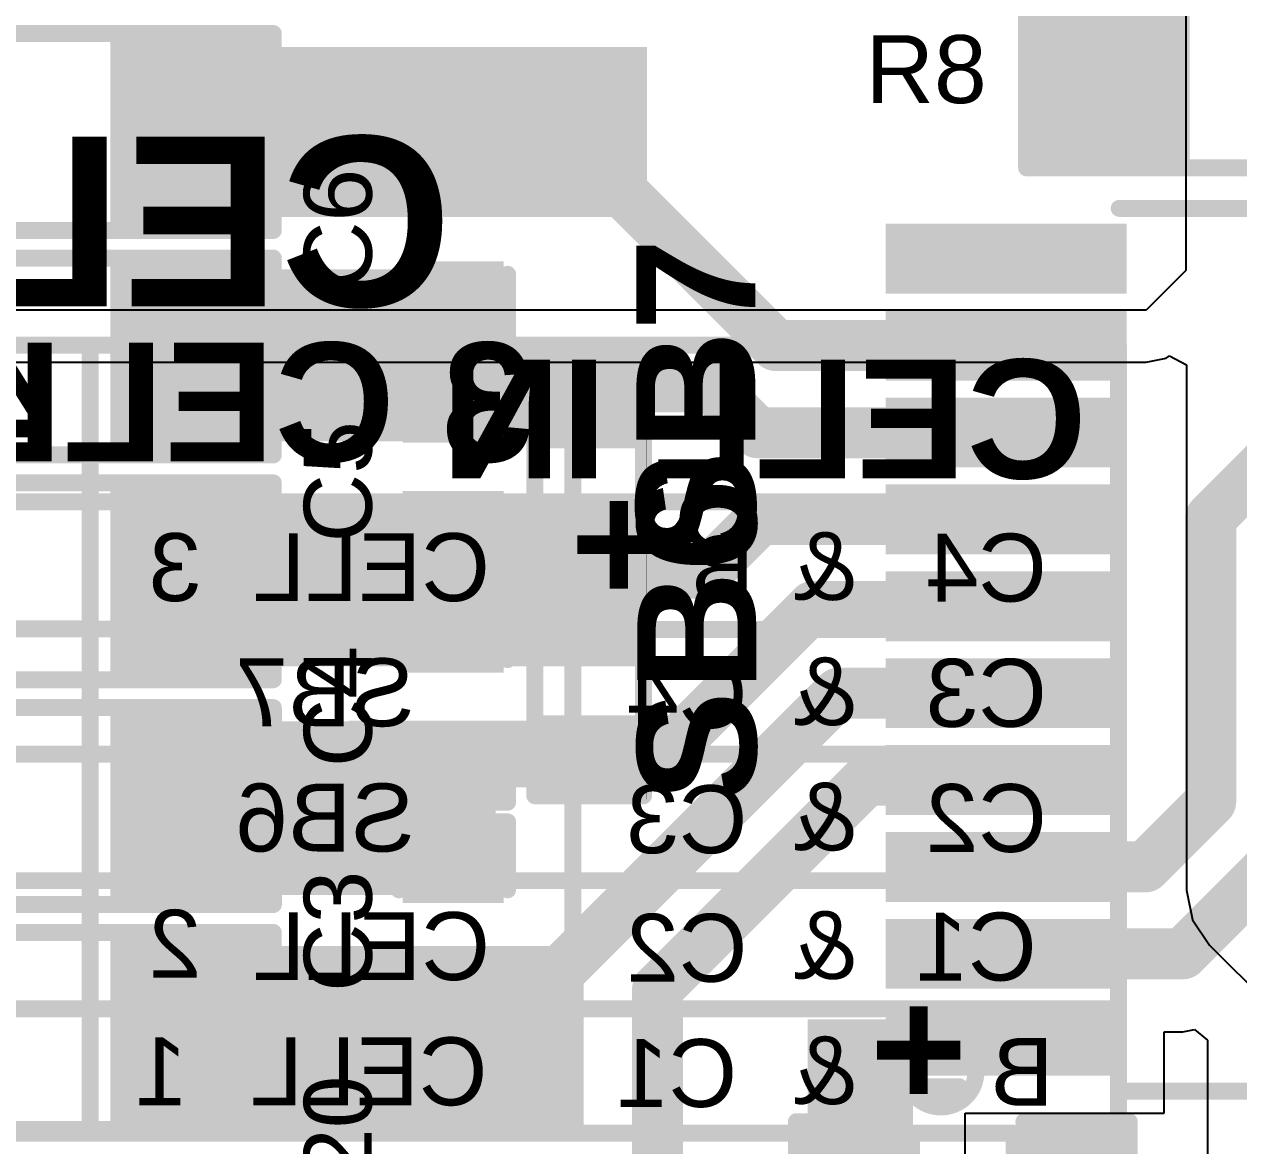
# Model space of a CAD drawing. Header units: millimetres. Extents: x -0.08 to 6.4, y -0.08 to 2.27.
# Drawn here: x 0.3659 to 0.7234, y 0.1361 to 0.4664 of the extents above; entities that cross this region are included whole.
import ezdxf

# ---------------------------------------------------------------- set-up
doc = ezdxf.new("R2010")
doc.units = ezdxf.units.MM
doc.header["$MEASUREMENT"] = 0
for name, color, linetype in [('BottomLayer', 5, 'Continuous'), ('BottomOverlay', 54, 'Continuous'), ('TopLayer', 1, 'Continuous'), ('TopOverlay', 2, 'Continuous'), ('TopPaste', 8, 'Continuous'), ('TopSolder', 216, 'Continuous')]:
    doc.layers.add(name, color=color, linetype=linetype)
doc.styles.add('Arial', font='', dxfattribs={"height": 0.2})
doc.styles.add('Arial Rounded MT Bold', font='', dxfattribs={"height": 0.2})
doc.styles.get('Arial').set_extended_font_data('Arial')
doc.styles.get('Arial Rounded MT Bold').set_extended_font_data('Arial Rounded MT Bold', bold=True)

# ---------------------------------------------------------------- blocks, each defined once
blk = doc.blocks.new('TSSOP_20_11')
at = {"layer": 'TopLayer'}
for points in [[(-0.07874, 0.12146), (-0.07874, 0.10886), (-0.14173, 0.10886), (-0.14173, 0.12146)], [(0.14173, 0.12146), (0.14173, 0.10886), (0.07874, 0.10886), (0.07874, 0.12146)], [(-0.07874, 0.09587), (-0.07874, 0.08327), (-0.14173, 0.08327), (-0.14173, 0.09587)], [(0.14173, 0.09587), (0.14173, 0.08327), (0.07874, 0.08327), (0.07874, 0.09587)], [(-0.07874, 0.07028), (-0.07874, 0.05768), (-0.14173, 0.05768), (-0.14173, 0.07028)], [(0.14173, 0.07028), (0.14173, 0.05768), (0.07874, 0.05768), (0.07874, 0.07028)], [(-0.07874, 0.04469), (-0.07874, 0.03209), (-0.14173, 0.03209), (-0.14173, 0.04469)], [(0.14173, 0.04469), (0.14173, 0.03209), (0.07874, 0.03209), (0.07874, 0.04469)], [(-0.07874, 0.01909), (-0.07874, 0.0065), (-0.14173, 0.0065), (-0.14173, 0.01909)], [(0.14173, 0.01909), (0.14173, 0.0065), (0.07874, 0.0065), (0.07874, 0.01909)], [(-0.07874, -0.0065), (-0.07874, -0.01909), (-0.14173, -0.01909), (-0.14173, -0.0065)], [(0.14173, -0.0065), (0.14173, -0.01909), (0.07874, -0.01909), (0.07874, -0.0065)], [(-0.07874, -0.03209), (-0.07874, -0.04469), (-0.14173, -0.04469), (-0.14173, -0.03209)], [(0.14173, -0.03209), (0.14173, -0.04469), (0.07874, -0.04469), (0.07874, -0.03209)], [(-0.07874, -0.05768), (-0.07874, -0.07028), (-0.14173, -0.07028), (-0.14173, -0.05768)], [(0.14173, -0.05768), (0.14173, -0.07028), (0.07874, -0.07028), (0.07874, -0.05768)], [(-0.07874, -0.08327), (-0.07874, -0.09587), (-0.14173, -0.09587), (-0.14173, -0.08327)], [(0.14173, -0.08327), (0.14173, -0.09587), (0.07874, -0.09587), (0.07874, -0.08327)], [(-0.07874, -0.10886), (-0.07874, -0.12146), (-0.14173, -0.12146), (-0.14173, -0.10886)], [(0.14173, -0.10886), (0.14173, -0.12146), (0.07874, -0.12146), (0.07874, -0.10886)]]:
    blk.add_hatch(color=1, dxfattribs=at).paths.add_polyline_path(points)
at = {"layer": 'TopPaste'}
for points in [[(-0.07874, 0.12146), (-0.07874, 0.10886), (-0.14173, 0.10886), (-0.14173, 0.12146)], [(0.14173, 0.12146), (0.14173, 0.10886), (0.07874, 0.10886), (0.07874, 0.12146)], [(-0.07874, 0.09587), (-0.07874, 0.08327), (-0.14173, 0.08327), (-0.14173, 0.09587)], [(0.14173, 0.09587), (0.14173, 0.08327), (0.07874, 0.08327), (0.07874, 0.09587)], [(-0.07874, 0.07028), (-0.07874, 0.05768), (-0.14173, 0.05768), (-0.14173, 0.07028)], [(0.14173, 0.07028), (0.14173, 0.05768), (0.07874, 0.05768), (0.07874, 0.07028)], [(-0.07874, 0.04469), (-0.07874, 0.03209), (-0.14173, 0.03209), (-0.14173, 0.04469)], [(0.14173, 0.04469), (0.14173, 0.03209), (0.07874, 0.03209), (0.07874, 0.04469)], [(-0.07874, 0.01909), (-0.07874, 0.0065), (-0.14173, 0.0065), (-0.14173, 0.01909)], [(0.14173, 0.01909), (0.14173, 0.0065), (0.07874, 0.0065), (0.07874, 0.01909)], [(-0.07874, -0.0065), (-0.07874, -0.01909), (-0.14173, -0.01909), (-0.14173, -0.0065)], [(0.14173, -0.0065), (0.14173, -0.01909), (0.07874, -0.01909), (0.07874, -0.0065)], [(-0.07874, -0.03209), (-0.07874, -0.04469), (-0.14173, -0.04469), (-0.14173, -0.03209)], [(0.14173, -0.03209), (0.14173, -0.04469), (0.07874, -0.04469), (0.07874, -0.03209)], [(-0.07874, -0.05768), (-0.07874, -0.07028), (-0.14173, -0.07028), (-0.14173, -0.05768)], [(0.14173, -0.05768), (0.14173, -0.07028), (0.07874, -0.07028), (0.07874, -0.05768)], [(-0.07874, -0.08327), (-0.07874, -0.09587), (-0.14173, -0.09587), (-0.14173, -0.08327)], [(0.14173, -0.08327), (0.14173, -0.09587), (0.07874, -0.09587), (0.07874, -0.08327)], [(-0.07874, -0.10886), (-0.07874, -0.12146), (-0.14173, -0.12146), (-0.14173, -0.10886)], [(0.14173, -0.10886), (0.14173, -0.12146), (0.07874, -0.12146), (0.07874, -0.10886)]]:
    blk.add_hatch(color=8, dxfattribs=at).paths.add_polyline_path(points)
at = {"layer": 'TopSolder'}
for points in [[(-0.07474, 0.12546), (-0.07474, 0.10486), (-0.14573, 0.10486), (-0.14573, 0.12546)], [(0.14573, 0.12546), (0.14573, 0.10486), (0.07474, 0.10486), (0.07474, 0.12546)], [(-0.07474, 0.09987), (-0.07474, 0.07927), (-0.14573, 0.07927), (-0.14573, 0.09987)], [(0.14573, 0.09987), (0.14573, 0.07927), (0.07474, 0.07927), (0.07474, 0.09987)], [(-0.07474, 0.07428), (-0.07474, 0.05368), (-0.14573, 0.05368), (-0.14573, 0.07428)], [(0.14573, 0.07428), (0.14573, 0.05368), (0.07474, 0.05368), (0.07474, 0.07428)], [(-0.07474, 0.04868), (-0.07474, 0.02809), (-0.14573, 0.02809), (-0.14573, 0.04868)], [(0.14573, 0.04868), (0.14573, 0.02809), (0.07474, 0.02809), (0.07474, 0.04868)], [(-0.07474, 0.02309), (-0.07474, 0.0025), (-0.14573, 0.0025), (-0.14573, 0.02309)], [(0.14573, 0.02309), (0.14573, 0.0025), (0.07474, 0.0025), (0.07474, 0.02309)], [(-0.07474, -0.0025), (-0.07474, -0.02309), (-0.14573, -0.02309), (-0.14573, -0.0025)], [(0.14573, -0.0025), (0.14573, -0.02309), (0.07474, -0.02309), (0.07474, -0.0025)], [(-0.07474, -0.02809), (-0.07474, -0.04868), (-0.14573, -0.04868), (-0.14573, -0.02809)], [(0.14573, -0.02809), (0.14573, -0.04868), (0.07474, -0.04868), (0.07474, -0.02809)], [(-0.07474, -0.05368), (-0.07474, -0.07428), (-0.14573, -0.07428), (-0.14573, -0.05368)], [(0.14573, -0.05368), (0.14573, -0.07428), (0.07474, -0.07428), (0.07474, -0.05368)], [(-0.07474, -0.07927), (-0.07474, -0.09987), (-0.14573, -0.09987), (-0.14573, -0.07927)], [(0.14573, -0.07927), (0.14573, -0.09987), (0.07474, -0.09987), (0.07474, -0.07927)], [(-0.07474, -0.10486), (-0.07474, -0.12546), (-0.14573, -0.12546), (-0.14573, -0.10486)], [(0.14573, -0.10486), (0.14573, -0.12546), (0.07474, -0.12546), (0.07474, -0.10486)]]:
    blk.add_hatch(color=216, dxfattribs=at).paths.add_polyline_path(points)
at = {"layer": 'TopOverlay', "const_width": 0.005}
for points in [[(0.07694, 0.13), (-0.07506, 0.13)], [(-0.14756, 0.1165), (-0.15256, 0.1215)], [(-0.15256, 0.1215), (-0.15256, 0.1115)], [(-0.14756, 0.1165), (-0.15256, 0.1115)], [(0.07694, -0.13), (-0.07506, -0.13)]]:
    blk.add_lwpolyline(points, dxfattribs=at)
at = {"layer": 'TopOverlay', "const_width": 0.0025}
for points in [[(-0.07631, 0.13, 1), (-0.07381, 0.13, 1)], [(0.07569, 0.13, 1), (0.07819, 0.13, 1)], [(-0.15381, 0.1215, 1), (-0.15131, 0.1215, 1)], [(-0.15381, 0.1215, 1), (-0.15131, 0.1215, 1)], [(-0.14881, 0.1165, 1), (-0.14631, 0.1165, 1)], [(-0.14881, 0.1165, 1), (-0.14631, 0.1165, 1)], [(-0.15381, 0.1115, 1), (-0.15131, 0.1115, 1)], [(-0.15381, 0.1115, 1), (-0.15131, 0.1115, 1)], [(-0.07631, -0.13, 1), (-0.07381, -0.13, 1)], [(0.07569, -0.13, 1), (0.07819, -0.13, 1)]]:
    blk.add_lwpolyline(points, format="xyb", close=True, dxfattribs=at)
blk = doc.blocks.new('S______B______0402_17')
at = {"layer": 'TopLayer'}
for points in [[(-0.0275, -0.0125), (-0.0275, 0.0125), (-0.0095, 0.0125), (-0.0095, -0.0125)], [(0.0095, -0.0125), (0.0095, 0.0125), (0.0275, 0.0125), (0.0275, -0.0125)]]:
    blk.add_hatch(color=1, dxfattribs=at).paths.add_polyline_path(points)
at = {"layer": 'TopPaste'}
for points in [[(-0.0275, -0.0125), (-0.0275, 0.0125), (-0.0095, 0.0125), (-0.0095, -0.0125)], [(0.0095, -0.0125), (0.0095, 0.0125), (0.0275, 0.0125), (0.0275, -0.0125)]]:
    blk.add_hatch(color=8, dxfattribs=at).paths.add_polyline_path(points)
at = {"layer": 'TopSolder'}
for points in [[(-0.02967, -0.01467), (-0.02967, 0.01467), (-0.00733, 0.01467), (-0.00733, -0.01467)], [(0.00733, -0.01467), (0.00733, 0.01467), (0.02967, 0.01467), (0.02967, -0.01467)]]:
    blk.add_hatch(color=216, dxfattribs=at).paths.add_polyline_path(points)
at = {"layer": 'TopOverlay'}
for points, const_width in [([(-0.031, 0.016), (0.02856, 0.016)], 0.005), ([(-0.031, 0.016), (-0.031, -0.016)], 0.005), ([(0.02856, 0.016), (0.02856, -0.016)], 0.005), ([(-0.031, -0.016), (0.02856, -0.016)], 0.005), ([(-0.032, -0.017), (0.032, -0.017)], 0.000127)]:
    blk.add_lwpolyline(points, dxfattribs=dict(at, const_width=const_width))
for points, const_width in [([(-0.03225, 0.016, 1), (-0.02975, 0.016, 1)], 0.0025), ([(-0.03225, 0.016, 1), (-0.02975, 0.016, 1)], 0.0025), ([(0.02731, 0.016, 1), (0.02981, 0.016, 1)], 0.0025), ([(0.02731, 0.016, 1), (0.02981, 0.016, 1)], 0.0025), ([(-0.03225, -0.016, 1), (-0.02975, -0.016, 1)], 0.0025), ([(-0.03225, -0.016, 1), (-0.02975, -0.016, 1)], 0.0025), ([(0.02731, -0.016, 1), (0.02981, -0.016, 1)], 0.0025), ([(0.02731, -0.016, 1), (0.02981, -0.016, 1)], 0.0025), ([(-0.03203, -0.017, 1), (-0.03197, -0.017, 1)], 0.0000635), ([(0.03197, -0.017, 1), (0.03203, -0.017, 1)], 0.0000635)]:
    blk.add_lwpolyline(points, format="xyb", close=True, dxfattribs=dict(at, const_width=const_width))
blk = doc.blocks.new('S______B______0402_18')
at = {"layer": 'TopLayer'}
for points in [[(-0.0275, -0.0125), (-0.0275, 0.0125), (-0.0095, 0.0125), (-0.0095, -0.0125)], [(0.0095, -0.0125), (0.0095, 0.0125), (0.0275, 0.0125), (0.0275, -0.0125)]]:
    blk.add_hatch(color=1, dxfattribs=at).paths.add_polyline_path(points)
at = {"layer": 'TopPaste'}
for points in [[(-0.0275, -0.0125), (-0.0275, 0.0125), (-0.0095, 0.0125), (-0.0095, -0.0125)], [(0.0095, -0.0125), (0.0095, 0.0125), (0.0275, 0.0125), (0.0275, -0.0125)]]:
    blk.add_hatch(color=8, dxfattribs=at).paths.add_polyline_path(points)
at = {"layer": 'TopSolder'}
for points in [[(-0.02967, -0.01467), (-0.02967, 0.01467), (-0.00733, 0.01467), (-0.00733, -0.01467)], [(0.00733, -0.01467), (0.00733, 0.01467), (0.02967, 0.01467), (0.02967, -0.01467)]]:
    blk.add_hatch(color=216, dxfattribs=at).paths.add_polyline_path(points)
at = {"layer": 'TopOverlay'}
for points, const_width in [([(-0.02885, 0.016), (0.031, 0.016)], 0.005), ([(-0.02885, 0.016), (-0.02885, -0.016)], 0.005), ([(0.031, 0.016), (0.031, -0.016)], 0.005), ([(-0.02885, -0.016), (0.031, -0.016)], 0.005), ([(-0.032, -0.017), (0.032, -0.017)], 0.000127)]:
    blk.add_lwpolyline(points, dxfattribs=dict(at, const_width=const_width))
for points, const_width in [([(-0.0301, 0.016, 1), (-0.0276, 0.016, 1)], 0.0025), ([(-0.0301, 0.016, 1), (-0.0276, 0.016, 1)], 0.0025), ([(0.02975, 0.016, 1), (0.03225, 0.016, 1)], 0.0025), ([(0.02975, 0.016, 1), (0.03225, 0.016, 1)], 0.0025), ([(-0.0301, -0.016, 1), (-0.0276, -0.016, 1)], 0.0025), ([(-0.0301, -0.016, 1), (-0.0276, -0.016, 1)], 0.0025), ([(0.02975, -0.016, 1), (0.03225, -0.016, 1)], 0.0025), ([(0.02975, -0.016, 1), (0.03225, -0.016, 1)], 0.0025), ([(-0.03203, -0.017, 1), (-0.03197, -0.017, 1)], 0.0000635), ([(0.03197, -0.017, 1), (0.03203, -0.017, 1)], 0.0000635)]:
    blk.add_lwpolyline(points, format="xyb", close=True, dxfattribs=dict(at, const_width=const_width))
blk = doc.blocks.new('RES_0805_31')
at = {"layer": 'TopLayer'}
for points in [[(-0.06, 0.025), (-0.02, 0.025), (-0.02, -0.025), (-0.06, -0.025)], [(0.02, 0.025), (0.06, 0.025), (0.06, -0.025), (0.02, -0.025)]]:
    blk.add_hatch(color=1, dxfattribs=at).paths.add_polyline_path(points)
at = {"layer": 'TopPaste'}
for points in [[(-0.06, 0.025), (-0.02, 0.025), (-0.02, -0.025), (-0.06, -0.025)], [(0.02, 0.025), (0.06, 0.025), (0.06, -0.025), (0.02, -0.025)]]:
    blk.add_hatch(color=8, dxfattribs=at).paths.add_polyline_path(points)
at = {"layer": 'TopSolder'}
for points in [[(-0.064, 0.029), (-0.016, 0.029), (-0.016, -0.029), (-0.064, -0.029)], [(0.016, 0.029), (0.064, 0.029), (0.064, -0.029), (0.016, -0.029)]]:
    blk.add_hatch(color=216, dxfattribs=at).paths.add_polyline_path(points)
at = {"layer": 'TopOverlay', "const_width": 0.005}
for points in [[(-0.064, 0.029), (0.064, 0.029)], [(-0.064, -0.029), (-0.064, 0.029)], [(0.064, -0.029), (0.064, 0.029)], [(-0.064, -0.029), (0.064, -0.029)]]:
    blk.add_lwpolyline(points, dxfattribs=at)
at = {"layer": 'TopOverlay', "const_width": 0.0025}
for points in [[(-0.06525, 0.029, 1), (-0.06275, 0.029, 1)], [(-0.06525, 0.029, 1), (-0.06275, 0.029, 1)], [(0.06275, 0.029, 1), (0.06525, 0.029, 1)], [(0.06275, 0.029, 1), (0.06525, 0.029, 1)], [(-0.06525, -0.029, 1), (-0.06275, -0.029, 1)], [(-0.06525, -0.029, 1), (-0.06275, -0.029, 1)], [(0.06275, -0.029, 1), (0.06525, -0.029, 1)], [(0.06275, -0.029, 1), (0.06525, -0.029, 1)]]:
    blk.add_lwpolyline(points, format="xyb", close=True, dxfattribs=at)
blk = doc.blocks.new('RES_0805_33')
at = {"layer": 'TopLayer'}
for points in [[(-0.06, 0.025), (-0.02, 0.025), (-0.02, -0.025), (-0.06, -0.025)], [(0.02, 0.025), (0.06, 0.025), (0.06, -0.025), (0.02, -0.025)]]:
    blk.add_hatch(color=1, dxfattribs=at).paths.add_polyline_path(points)
at = {"layer": 'TopPaste'}
for points in [[(-0.06, 0.025), (-0.02, 0.025), (-0.02, -0.025), (-0.06, -0.025)], [(0.02, 0.025), (0.06, 0.025), (0.06, -0.025), (0.02, -0.025)]]:
    blk.add_hatch(color=8, dxfattribs=at).paths.add_polyline_path(points)
at = {"layer": 'TopSolder'}
for points in [[(-0.064, 0.029), (-0.016, 0.029), (-0.016, -0.029), (-0.064, -0.029)], [(0.016, 0.029), (0.064, 0.029), (0.064, -0.029), (0.016, -0.029)]]:
    blk.add_hatch(color=216, dxfattribs=at).paths.add_polyline_path(points)
at = {"layer": 'TopOverlay', "const_width": 0.005}
for points in [[(-0.064, -0.029), (-0.064, 0.029)], [(-0.064, 0.029), (0.064, 0.029)], [(0.064, -0.029), (0.064, 0.029)], [(-0.064, -0.029), (0.064, -0.029)]]:
    blk.add_lwpolyline(points, dxfattribs=at)
at = {"layer": 'TopOverlay', "const_width": 0.0025}
for points in [[(-0.06525, 0.029, 1), (-0.06275, 0.029, 1)], [(-0.06525, 0.029, 1), (-0.06275, 0.029, 1)], [(0.06275, 0.029, 1), (0.06525, 0.029, 1)], [(0.06275, 0.029, 1), (0.06525, 0.029, 1)], [(-0.06525, -0.029, 1), (-0.06275, -0.029, 1)], [(-0.06525, -0.029, 1), (-0.06275, -0.029, 1)], [(0.06275, -0.029, 1), (0.06525, -0.029, 1)], [(0.06275, -0.029, 1), (0.06525, -0.029, 1)]]:
    blk.add_lwpolyline(points, format="xyb", close=True, dxfattribs=at)
blk = doc.blocks.new('RES_0805_34')
at = {"layer": 'TopLayer'}
for points in [[(-0.06, 0.025), (-0.02, 0.025), (-0.02, -0.025), (-0.06, -0.025)], [(0.02, 0.025), (0.06, 0.025), (0.06, -0.025), (0.02, -0.025)]]:
    blk.add_hatch(color=1, dxfattribs=at).paths.add_polyline_path(points)
at = {"layer": 'TopPaste'}
for points in [[(-0.06, 0.025), (-0.02, 0.025), (-0.02, -0.025), (-0.06, -0.025)], [(0.02, 0.025), (0.06, 0.025), (0.06, -0.025), (0.02, -0.025)]]:
    blk.add_hatch(color=8, dxfattribs=at).paths.add_polyline_path(points)
at = {"layer": 'TopSolder'}
for points in [[(-0.064, 0.029), (-0.016, 0.029), (-0.016, -0.029), (-0.064, -0.029)], [(0.016, 0.029), (0.064, 0.029), (0.064, -0.029), (0.016, -0.029)]]:
    blk.add_hatch(color=216, dxfattribs=at).paths.add_polyline_path(points)
at = {"layer": 'TopOverlay', "const_width": 0.005}
for points in [[(-0.064, -0.029), (-0.064, 0.029)], [(-0.064, 0.029), (0.064, 0.029)], [(0.064, -0.029), (0.064, 0.029)], [(-0.064, -0.029), (0.064, -0.029)]]:
    blk.add_lwpolyline(points, dxfattribs=at)
at = {"layer": 'TopOverlay', "const_width": 0.0025}
for points in [[(-0.06525, 0.029, 1), (-0.06275, 0.029, 1)], [(-0.06525, 0.029, 1), (-0.06275, 0.029, 1)], [(0.06275, 0.029, 1), (0.06525, 0.029, 1)], [(0.06275, 0.029, 1), (0.06525, 0.029, 1)], [(-0.06525, -0.029, 1), (-0.06275, -0.029, 1)], [(-0.06525, -0.029, 1), (-0.06275, -0.029, 1)], [(0.06275, -0.029, 1), (0.06525, -0.029, 1)], [(0.06275, -0.029, 1), (0.06525, -0.029, 1)]]:
    blk.add_lwpolyline(points, format="xyb", close=True, dxfattribs=at)
blk = doc.blocks.new('RES_0805_35')
at = {"layer": 'TopLayer'}
for points in [[(-0.06, 0.025), (-0.02, 0.025), (-0.02, -0.025), (-0.06, -0.025)], [(0.02, 0.025), (0.06, 0.025), (0.06, -0.025), (0.02, -0.025)]]:
    blk.add_hatch(color=1, dxfattribs=at).paths.add_polyline_path(points)
at = {"layer": 'TopPaste'}
for points in [[(-0.06, 0.025), (-0.02, 0.025), (-0.02, -0.025), (-0.06, -0.025)], [(0.02, 0.025), (0.06, 0.025), (0.06, -0.025), (0.02, -0.025)]]:
    blk.add_hatch(color=8, dxfattribs=at).paths.add_polyline_path(points)
at = {"layer": 'TopSolder'}
for points in [[(-0.064, 0.029), (-0.016, 0.029), (-0.016, -0.029), (-0.064, -0.029)], [(0.016, 0.029), (0.064, 0.029), (0.064, -0.029), (0.016, -0.029)]]:
    blk.add_hatch(color=216, dxfattribs=at).paths.add_polyline_path(points)
at = {"layer": 'TopOverlay', "const_width": 0.005}
for points in [[(-0.064, -0.029), (-0.064, 0.029)], [(-0.064, 0.029), (0.064, 0.029)], [(0.064, -0.029), (0.064, 0.029)], [(-0.064, -0.029), (0.064, -0.029)]]:
    blk.add_lwpolyline(points, dxfattribs=at)
at = {"layer": 'TopOverlay', "const_width": 0.0025}
for points in [[(-0.06525, 0.029, 1), (-0.06275, 0.029, 1)], [(-0.06525, 0.029, 1), (-0.06275, 0.029, 1)], [(0.06275, 0.029, 1), (0.06525, 0.029, 1)], [(0.06275, 0.029, 1), (0.06525, 0.029, 1)], [(-0.06525, -0.029, 1), (-0.06275, -0.029, 1)], [(-0.06525, -0.029, 1), (-0.06275, -0.029, 1)], [(0.06275, -0.029, 1), (0.06525, -0.029, 1)], [(0.06275, -0.029, 1), (0.06525, -0.029, 1)]]:
    blk.add_lwpolyline(points, format="xyb", close=True, dxfattribs=at)
blk = doc.blocks.new('RES_0805_36')
at = {"layer": 'TopLayer'}
for points in [[(-0.06, 0.025), (-0.02, 0.025), (-0.02, -0.025), (-0.06, -0.025)], [(0.02, 0.025), (0.06, 0.025), (0.06, -0.025), (0.02, -0.025)]]:
    blk.add_hatch(color=1, dxfattribs=at).paths.add_polyline_path(points)
at = {"layer": 'TopPaste'}
for points in [[(-0.06, 0.025), (-0.02, 0.025), (-0.02, -0.025), (-0.06, -0.025)], [(0.02, 0.025), (0.06, 0.025), (0.06, -0.025), (0.02, -0.025)]]:
    blk.add_hatch(color=8, dxfattribs=at).paths.add_polyline_path(points)
at = {"layer": 'TopSolder'}
for points in [[(-0.064, 0.029), (-0.016, 0.029), (-0.016, -0.029), (-0.064, -0.029)], [(0.016, 0.029), (0.064, 0.029), (0.064, -0.029), (0.016, -0.029)]]:
    blk.add_hatch(color=216, dxfattribs=at).paths.add_polyline_path(points)
at = {"layer": 'TopOverlay', "const_width": 0.005}
for points in [[(-0.064, -0.029), (-0.064, 0.029)], [(-0.064, 0.029), (0.064, 0.029)], [(0.064, -0.029), (0.064, 0.029)], [(-0.064, -0.029), (0.064, -0.029)]]:
    blk.add_lwpolyline(points, dxfattribs=at)
at = {"layer": 'TopOverlay', "const_width": 0.0025}
for points in [[(-0.06525, 0.029, 1), (-0.06275, 0.029, 1)], [(-0.06525, 0.029, 1), (-0.06275, 0.029, 1)], [(0.06275, 0.029, 1), (0.06525, 0.029, 1)], [(0.06275, 0.029, 1), (0.06525, 0.029, 1)], [(-0.06525, -0.029, 1), (-0.06275, -0.029, 1)], [(-0.06525, -0.029, 1), (-0.06275, -0.029, 1)], [(0.06275, -0.029, 1), (0.06525, -0.029, 1)], [(0.06275, -0.029, 1), (0.06525, -0.029, 1)]]:
    blk.add_lwpolyline(points, format="xyb", close=True, dxfattribs=at)
blk = doc.blocks.new('RES_0805_37')
at = {"layer": 'TopLayer'}
for points in [[(-0.06, 0.025), (-0.02, 0.025), (-0.02, -0.025), (-0.06, -0.025)], [(0.02, 0.025), (0.06, 0.025), (0.06, -0.025), (0.02, -0.025)]]:
    blk.add_hatch(color=1, dxfattribs=at).paths.add_polyline_path(points)
at = {"layer": 'TopPaste'}
for points in [[(-0.06, 0.025), (-0.02, 0.025), (-0.02, -0.025), (-0.06, -0.025)], [(0.02, 0.025), (0.06, 0.025), (0.06, -0.025), (0.02, -0.025)]]:
    blk.add_hatch(color=8, dxfattribs=at).paths.add_polyline_path(points)
at = {"layer": 'TopSolder'}
for points in [[(-0.064, 0.029), (-0.016, 0.029), (-0.016, -0.029), (-0.064, -0.029)], [(0.016, 0.029), (0.064, 0.029), (0.064, -0.029), (0.016, -0.029)]]:
    blk.add_hatch(color=216, dxfattribs=at).paths.add_polyline_path(points)
at = {"layer": 'TopOverlay', "const_width": 0.005}
for points in [[(-0.064, -0.029), (-0.064, 0.029)], [(-0.064, 0.029), (0.064, 0.029)], [(0.064, -0.029), (0.064, 0.029)], [(-0.064, -0.029), (0.064, -0.029)]]:
    blk.add_lwpolyline(points, dxfattribs=at)
at = {"layer": 'TopOverlay', "const_width": 0.0025}
for points in [[(-0.06525, 0.029, 1), (-0.06275, 0.029, 1)], [(-0.06525, 0.029, 1), (-0.06275, 0.029, 1)], [(0.06275, 0.029, 1), (0.06525, 0.029, 1)], [(0.06275, 0.029, 1), (0.06525, 0.029, 1)], [(-0.06525, -0.029, 1), (-0.06275, -0.029, 1)], [(-0.06525, -0.029, 1), (-0.06275, -0.029, 1)], [(0.06275, -0.029, 1), (0.06525, -0.029, 1)], [(0.06275, -0.029, 1), (0.06525, -0.029, 1)]]:
    blk.add_lwpolyline(points, format="xyb", close=True, dxfattribs=at)
blk = doc.blocks.new('C___0603_63')
at = {"layer": 'TopLayer'}
for points in [[(-0.015, 0.0175), (-0.015, -0.0175), (-0.045, -0.0175), (-0.045, 0.0175)], [(0.045, 0.0175), (0.045, -0.0175), (0.015, -0.0175), (0.015, 0.0175)]]:
    blk.add_hatch(color=1, dxfattribs=at).paths.add_polyline_path(points)
at = {"layer": 'TopPaste'}
for points in [[(-0.015, 0.0175), (-0.015, -0.0175), (-0.045, -0.0175), (-0.045, 0.0175)], [(0.045, 0.0175), (0.045, -0.0175), (0.015, -0.0175), (0.015, 0.0175)]]:
    blk.add_hatch(color=8, dxfattribs=at).paths.add_polyline_path(points)
at = {"layer": 'TopSolder'}
for points in [[(-0.01264, 0.01986), (-0.01264, -0.01986), (-0.04736, -0.01986), (-0.04736, 0.01986)], [(0.04736, 0.01986), (0.04736, -0.01986), (0.01264, -0.01986), (0.01264, 0.01986)]]:
    blk.add_hatch(color=216, dxfattribs=at).paths.add_polyline_path(points)
at = {"layer": 'TopOverlay', "const_width": 0.005}
for points in [[(-0.049, 0.021), (-0.049, -0.021)], [(-0.018, 0.021), (-0.049, 0.021)], [(0.049, 0.021), (0.018, 0.021)], [(0.049, 0.021), (0.049, -0.021)], [(-0.018, -0.021), (-0.049, -0.021)], [(0.049, -0.021), (0.018, -0.021)]]:
    blk.add_lwpolyline(points, dxfattribs=at)
at = {"layer": 'TopOverlay', "const_width": 0.0025}
for points in [[(-0.05025, 0.021, 1), (-0.04775, 0.021, 1)], [(-0.05025, 0.021, 1), (-0.04775, 0.021, 1)], [(-0.01925, 0.021, 1), (-0.01675, 0.021, 1)], [(0.01675, 0.021, 1), (0.01925, 0.021, 1)], [(0.04775, 0.021, 1), (0.05025, 0.021, 1)], [(0.04775, 0.021, 1), (0.05025, 0.021, 1)], [(-0.05025, -0.021, 1), (-0.04775, -0.021, 1)], [(-0.05025, -0.021, 1), (-0.04775, -0.021, 1)], [(-0.01925, -0.021, 1), (-0.01675, -0.021, 1)], [(0.01675, -0.021, 1), (0.01925, -0.021, 1)], [(0.04775, -0.021, 1), (0.05025, -0.021, 1)], [(0.04775, -0.021, 1), (0.05025, -0.021, 1)]]:
    blk.add_lwpolyline(points, format="xyb", close=True, dxfattribs=at)
blk = doc.blocks.new('C___0402_71')
at = {"layer": 'TopLayer'}
for points in [[(-0.0275, -0.0125), (-0.0275, 0.0125), (-0.0095, 0.0125), (-0.0095, -0.0125)], [(0.0095, -0.0125), (0.0095, 0.0125), (0.0275, 0.0125), (0.0275, -0.0125)]]:
    blk.add_hatch(color=1, dxfattribs=at).paths.add_polyline_path(points)
at = {"layer": 'TopPaste'}
for points in [[(-0.0275, -0.0125), (-0.0275, 0.0125), (-0.0095, 0.0125), (-0.0095, -0.0125)], [(0.0095, -0.0125), (0.0095, 0.0125), (0.0275, 0.0125), (0.0275, -0.0125)]]:
    blk.add_hatch(color=8, dxfattribs=at).paths.add_polyline_path(points)
at = {"layer": 'TopSolder'}
for points in [[(-0.02986, -0.01486), (-0.02986, 0.01486), (-0.00714, 0.01486), (-0.00714, -0.01486)], [(0.00714, -0.01486), (0.00714, 0.01486), (0.02986, 0.01486), (0.02986, -0.01486)]]:
    blk.add_hatch(color=216, dxfattribs=at).paths.add_polyline_path(points)
at = {"layer": 'TopOverlay', "const_width": 0.005}
for points in [[(-0.031, 0.016), (-0.031, -0.016)], [(-0.031, 0.016), (-0.011, 0.016)], [(0.011, 0.016), (0.031, 0.016)], [(0.031, 0.016), (0.031, -0.016)], [(-0.031, -0.016), (-0.011, -0.016)], [(0.011, -0.016), (0.031, -0.016)]]:
    blk.add_lwpolyline(points, dxfattribs=at)
at = {"layer": 'TopOverlay', "const_width": 0.0025}
for points in [[(-0.03225, 0.016, 1), (-0.02975, 0.016, 1)], [(-0.03225, 0.016, 1), (-0.02975, 0.016, 1)], [(-0.01225, 0.016, 1), (-0.00975, 0.016, 1)], [(0.00975, 0.016, 1), (0.01225, 0.016, 1)], [(0.02975, 0.016, 1), (0.03225, 0.016, 1)], [(0.02975, 0.016, 1), (0.03225, 0.016, 1)], [(-0.03225, -0.016, 1), (-0.02975, -0.016, 1)], [(-0.03225, -0.016, 1), (-0.02975, -0.016, 1)], [(-0.01225, -0.016, 1), (-0.00975, -0.016, 1)], [(0.00975, -0.016, 1), (0.01225, -0.016, 1)], [(0.02975, -0.016, 1), (0.03225, -0.016, 1)], [(0.02975, -0.016, 1), (0.03225, -0.016, 1)]]:
    blk.add_lwpolyline(points, format="xyb", close=True, dxfattribs=at)
blk = doc.blocks.new('C___0402_72')
at = {"layer": 'TopLayer'}
for points in [[(-0.0275, -0.0125), (-0.0275, 0.0125), (-0.0095, 0.0125), (-0.0095, -0.0125)], [(0.0095, -0.0125), (0.0095, 0.0125), (0.0275, 0.0125), (0.0275, -0.0125)]]:
    blk.add_hatch(color=1, dxfattribs=at).paths.add_polyline_path(points)
at = {"layer": 'TopPaste'}
for points in [[(-0.0275, -0.0125), (-0.0275, 0.0125), (-0.0095, 0.0125), (-0.0095, -0.0125)], [(0.0095, -0.0125), (0.0095, 0.0125), (0.0275, 0.0125), (0.0275, -0.0125)]]:
    blk.add_hatch(color=8, dxfattribs=at).paths.add_polyline_path(points)
at = {"layer": 'TopSolder'}
for points in [[(-0.02986, -0.01486), (-0.02986, 0.01486), (-0.00714, 0.01486), (-0.00714, -0.01486)], [(0.00714, -0.01486), (0.00714, 0.01486), (0.02986, 0.01486), (0.02986, -0.01486)]]:
    blk.add_hatch(color=216, dxfattribs=at).paths.add_polyline_path(points)
at = {"layer": 'TopOverlay', "const_width": 0.005}
for points in [[(-0.031, 0.016), (-0.031, -0.016)], [(-0.031, 0.016), (-0.011, 0.016)], [(0.011, 0.016), (0.031, 0.016)], [(0.031, 0.016), (0.031, -0.016)], [(-0.031, -0.016), (-0.011, -0.016)], [(0.011, -0.016), (0.031, -0.016)]]:
    blk.add_lwpolyline(points, dxfattribs=at)
at = {"layer": 'TopOverlay', "const_width": 0.0025}
for points in [[(-0.03225, 0.016, 1), (-0.02975, 0.016, 1)], [(-0.03225, 0.016, 1), (-0.02975, 0.016, 1)], [(-0.01225, 0.016, 1), (-0.00975, 0.016, 1)], [(0.00975, 0.016, 1), (0.01225, 0.016, 1)], [(0.02975, 0.016, 1), (0.03225, 0.016, 1)], [(0.02975, 0.016, 1), (0.03225, 0.016, 1)], [(-0.03225, -0.016, 1), (-0.02975, -0.016, 1)], [(-0.03225, -0.016, 1), (-0.02975, -0.016, 1)], [(-0.01225, -0.016, 1), (-0.00975, -0.016, 1)], [(0.00975, -0.016, 1), (0.01225, -0.016, 1)], [(0.02975, -0.016, 1), (0.03225, -0.016, 1)], [(0.02975, -0.016, 1), (0.03225, -0.016, 1)]]:
    blk.add_lwpolyline(points, format="xyb", close=True, dxfattribs=at)
blk = doc.blocks.new('C___0402_73')
at = {"layer": 'TopLayer'}
for points in [[(-0.0275, -0.0125), (-0.0275, 0.0125), (-0.0095, 0.0125), (-0.0095, -0.0125)], [(0.0095, -0.0125), (0.0095, 0.0125), (0.0275, 0.0125), (0.0275, -0.0125)]]:
    blk.add_hatch(color=1, dxfattribs=at).paths.add_polyline_path(points)
at = {"layer": 'TopPaste'}
for points in [[(-0.0275, -0.0125), (-0.0275, 0.0125), (-0.0095, 0.0125), (-0.0095, -0.0125)], [(0.0095, -0.0125), (0.0095, 0.0125), (0.0275, 0.0125), (0.0275, -0.0125)]]:
    blk.add_hatch(color=8, dxfattribs=at).paths.add_polyline_path(points)
at = {"layer": 'TopSolder'}
for points in [[(-0.02986, -0.01486), (-0.02986, 0.01486), (-0.00714, 0.01486), (-0.00714, -0.01486)], [(0.00714, -0.01486), (0.00714, 0.01486), (0.02986, 0.01486), (0.02986, -0.01486)]]:
    blk.add_hatch(color=216, dxfattribs=at).paths.add_polyline_path(points)
at = {"layer": 'TopOverlay', "const_width": 0.005}
for points in [[(-0.031, 0.016), (-0.031, -0.016)], [(-0.031, 0.016), (-0.011, 0.016)], [(0.011, 0.016), (0.031, 0.016)], [(0.031, 0.016), (0.031, -0.016)], [(-0.031, -0.016), (-0.011, -0.016)], [(0.011, -0.016), (0.031, -0.016)]]:
    blk.add_lwpolyline(points, dxfattribs=at)
at = {"layer": 'TopOverlay', "const_width": 0.0025}
for points in [[(-0.03225, 0.016, 1), (-0.02975, 0.016, 1)], [(-0.03225, 0.016, 1), (-0.02975, 0.016, 1)], [(-0.01225, 0.016, 1), (-0.00975, 0.016, 1)], [(0.00975, 0.016, 1), (0.01225, 0.016, 1)], [(0.02975, 0.016, 1), (0.03225, 0.016, 1)], [(0.02975, 0.016, 1), (0.03225, 0.016, 1)], [(-0.03225, -0.016, 1), (-0.02975, -0.016, 1)], [(-0.03225, -0.016, 1), (-0.02975, -0.016, 1)], [(-0.01225, -0.016, 1), (-0.00975, -0.016, 1)], [(0.00975, -0.016, 1), (0.01225, -0.016, 1)], [(0.02975, -0.016, 1), (0.03225, -0.016, 1)], [(0.02975, -0.016, 1), (0.03225, -0.016, 1)]]:
    blk.add_lwpolyline(points, format="xyb", close=True, dxfattribs=at)
blk = doc.blocks.new('C___0402_74')
at = {"layer": 'TopLayer'}
for points in [[(-0.0275, -0.0125), (-0.0275, 0.0125), (-0.0095, 0.0125), (-0.0095, -0.0125)], [(0.0095, -0.0125), (0.0095, 0.0125), (0.0275, 0.0125), (0.0275, -0.0125)]]:
    blk.add_hatch(color=1, dxfattribs=at).paths.add_polyline_path(points)
at = {"layer": 'TopPaste'}
for points in [[(-0.0275, -0.0125), (-0.0275, 0.0125), (-0.0095, 0.0125), (-0.0095, -0.0125)], [(0.0095, -0.0125), (0.0095, 0.0125), (0.0275, 0.0125), (0.0275, -0.0125)]]:
    blk.add_hatch(color=8, dxfattribs=at).paths.add_polyline_path(points)
at = {"layer": 'TopSolder'}
for points in [[(-0.02986, -0.01486), (-0.02986, 0.01486), (-0.00714, 0.01486), (-0.00714, -0.01486)], [(0.00714, -0.01486), (0.00714, 0.01486), (0.02986, 0.01486), (0.02986, -0.01486)]]:
    blk.add_hatch(color=216, dxfattribs=at).paths.add_polyline_path(points)
at = {"layer": 'TopOverlay', "const_width": 0.005}
for points in [[(-0.031, 0.016), (-0.031, -0.016)], [(-0.031, 0.016), (-0.011, 0.016)], [(0.011, 0.016), (0.031, 0.016)], [(0.031, 0.016), (0.031, -0.016)], [(-0.031, -0.016), (-0.011, -0.016)], [(0.011, -0.016), (0.031, -0.016)]]:
    blk.add_lwpolyline(points, dxfattribs=at)
at = {"layer": 'TopOverlay', "const_width": 0.0025}
for points in [[(-0.03225, 0.016, 1), (-0.02975, 0.016, 1)], [(-0.03225, 0.016, 1), (-0.02975, 0.016, 1)], [(-0.01225, 0.016, 1), (-0.00975, 0.016, 1)], [(0.00975, 0.016, 1), (0.01225, 0.016, 1)], [(0.02975, 0.016, 1), (0.03225, 0.016, 1)], [(0.02975, 0.016, 1), (0.03225, 0.016, 1)], [(-0.03225, -0.016, 1), (-0.02975, -0.016, 1)], [(-0.03225, -0.016, 1), (-0.02975, -0.016, 1)], [(-0.01225, -0.016, 1), (-0.00975, -0.016, 1)], [(0.00975, -0.016, 1), (0.01225, -0.016, 1)], [(0.02975, -0.016, 1), (0.03225, -0.016, 1)], [(0.02975, -0.016, 1), (0.03225, -0.016, 1)]]:
    blk.add_lwpolyline(points, format="xyb", close=True, dxfattribs=at)
blk = doc.blocks.new('C___0402_75')
at = {"layer": 'TopLayer'}
for points in [[(-0.0275, -0.0125), (-0.0275, 0.0125), (-0.0095, 0.0125), (-0.0095, -0.0125)], [(0.0095, -0.0125), (0.0095, 0.0125), (0.0275, 0.0125), (0.0275, -0.0125)]]:
    blk.add_hatch(color=1, dxfattribs=at).paths.add_polyline_path(points)
at = {"layer": 'TopPaste'}
for points in [[(-0.0275, -0.0125), (-0.0275, 0.0125), (-0.0095, 0.0125), (-0.0095, -0.0125)], [(0.0095, -0.0125), (0.0095, 0.0125), (0.0275, 0.0125), (0.0275, -0.0125)]]:
    blk.add_hatch(color=8, dxfattribs=at).paths.add_polyline_path(points)
at = {"layer": 'TopSolder'}
for points in [[(-0.02986, -0.01486), (-0.02986, 0.01486), (-0.00714, 0.01486), (-0.00714, -0.01486)], [(0.00714, -0.01486), (0.00714, 0.01486), (0.02986, 0.01486), (0.02986, -0.01486)]]:
    blk.add_hatch(color=216, dxfattribs=at).paths.add_polyline_path(points)
at = {"layer": 'TopOverlay', "const_width": 0.005}
for points in [[(-0.031, 0.016), (-0.031, -0.016)], [(-0.031, 0.016), (-0.011, 0.016)], [(0.011, 0.016), (0.031, 0.016)], [(0.031, 0.016), (0.031, -0.016)], [(-0.031, -0.016), (-0.011, -0.016)], [(0.011, -0.016), (0.031, -0.016)]]:
    blk.add_lwpolyline(points, dxfattribs=at)
at = {"layer": 'TopOverlay', "const_width": 0.0025}
for points in [[(-0.03225, 0.016, 1), (-0.02975, 0.016, 1)], [(-0.03225, 0.016, 1), (-0.02975, 0.016, 1)], [(-0.01225, 0.016, 1), (-0.00975, 0.016, 1)], [(0.00975, 0.016, 1), (0.01225, 0.016, 1)], [(0.02975, 0.016, 1), (0.03225, 0.016, 1)], [(0.02975, 0.016, 1), (0.03225, 0.016, 1)], [(-0.03225, -0.016, 1), (-0.02975, -0.016, 1)], [(-0.03225, -0.016, 1), (-0.02975, -0.016, 1)], [(-0.01225, -0.016, 1), (-0.00975, -0.016, 1)], [(0.00975, -0.016, 1), (0.01225, -0.016, 1)], [(0.02975, -0.016, 1), (0.03225, -0.016, 1)], [(0.02975, -0.016, 1), (0.03225, -0.016, 1)]]:
    blk.add_lwpolyline(points, format="xyb", close=True, dxfattribs=at)

msp = doc.modelspace()

# ---------------------------------------------------------------- hatches: boundary and pattern name
at = {"layer": 'TopLayer'}
for points in [[(0.66499, 0.42813), (0.70499, 0.42813), (0.70499, 0.60991), (0.66499, 0.60991)], [(0.39519, 0.40969), (0.54923, 0.40969), (0.54923, 0.45969), (0.39519, 0.45969)], [(0.39519, 0.34356), (0.50469, 0.34356), (0.50469, 0.39427), (0.39519, 0.39427)], [(0.46143, 0.34356), (0.5482, 0.34356), (0.5482, 0.37393), (0.46143, 0.37393)], [(0.39519, 0.27735), (0.5482, 0.27735), (0.5482, 0.32735), (0.39519, 0.32735)], [(0.39522, 0.21), (0.50468, 0.21), (0.50468, 0.26114), (0.39522, 0.26114)], [(0.46143, 0.2417), (0.5482, 0.2417), (0.5482, 0.26128), (0.46143, 0.26128)], [(0.39519, 0.14221), (0.53062, 0.14221), (0.53062, 0.19493), (0.39519, 0.19493)], [(0.59652, 0.0679), (0.62755, 0.0679), (0.62755, 0.17334), (0.59652, 0.17334)]]:
    msp.add_hatch(color=1, dxfattribs=at).paths.add_polyline_path(points)

# ---------------------------------------------------------------- linework, layer by layer
at = {"layer": 'BottomLayer'}
for p, q in [((0.70786, 0.56296), (0.70786, 0.39386)), ((0.70786, 0.39386), (0.6962, 0.3822)), ((0.6962, 0.3822), (0.1352, 0.3822)), ((0.70205, 0.36807), (0.7031, 0.36877)), ((0.7031, 0.36877), (0.7081, 0.3661)), ((0.1352, 0.3669), (0.6962, 0.3669)), ((0.6962, 0.3669), (0.70205, 0.36807)), ((0.7081, 0.3661), (0.7081, 0.21141)), ((0.7081, 0.21141), (0.70985, 0.20263)), ((0.70985, 0.20263), (0.71482, 0.19519)), ((0.71482, 0.19519), (0.75919, 0.15082))]:
    msp.add_line(p, q, dxfattribs=at)
at = {"layer": 'BottomOverlay', "const_width": 0.005}
for points in [[(0.10032, 0.37188), (0.688, 0.37188)], [(0.38532, 0.13981), (0.38532, 0.37094)], [(0.52737, 0.13981), (0.52737, 0.37094)], [(0.688, 0.13981), (0.688, 0.37188)], [(0.10224, 0.32574), (0.688, 0.32574)], [(0.10032, 0.28852), (0.688, 0.28808)], [(0.10224, 0.2514), (0.68756, 0.2514)], [(0.10032, 0.21418), (0.68626, 0.21418)], [(0.10224, 0.17641), (0.68669, 0.17641)], [(0.63046, 0.16279), (0.63046, 0.16536)], [(0.63046, 0.16536), (0.63971, 0.16536)], [(0.63046, 0.16279), (0.64228, 0.16279)], [(0.63971, 0.16536), (0.64228, 0.16279)], [(0.62936, 0.15346), (0.64118, 0.15346)], [(0.6312, 0.15036), (0.64046, 0.15036)], [(0.24332, 0.13981), (0.688, 0.13981)]]:
    msp.add_lwpolyline(points, dxfattribs=at)
at = {"layer": 'BottomOverlay'}
for points, const_width in [([(0.38407, 0.37094, 1), (0.38657, 0.37094, 1)], 0.0025), ([(0.52612, 0.37094, 1), (0.52862, 0.37094, 1)], 0.0025), ([(0.68675, 0.37188, 1), (0.68925, 0.37188, 1)], 0.0025), ([(0.68675, 0.37188, 1), (0.68925, 0.37188, 1)], 0.0025), ([(0.68675, 0.32574, 1), (0.68925, 0.32574, 1)], 0.0025), ([(0.55784, 0.30674, 1), (0.53716, 0.30674, 1)], 0.005), ([(0.53591, 0.30674, 1), (0.53841, 0.30674, 1)], 0.0025), ([(0.55659, 0.30674, 1), (0.55909, 0.30674, 1)], 0.0025), ([(0.68675, 0.28808, 1), (0.68925, 0.28808, 1)], 0.0025), ([(0.68631, 0.2514, 1), (0.68881, 0.2514, 1)], 0.0025), ([(0.68501, 0.21418, 1), (0.68751, 0.21418, 1)], 0.0025), ([(0.68544, 0.17641, 1), (0.68794, 0.17641, 1)], 0.0025), ([(0.64607, 0.15787, 1), (0.6254, 0.15787, 1)], 0.005), ([(0.62921, 0.16536, 1), (0.63171, 0.16536, 1)], 0.0025), ([(0.62921, 0.16536, 1), (0.63171, 0.16536, 1)], 0.0025), ([(0.62921, 0.16279, 1), (0.63171, 0.16279, 1)], 0.0025), ([(0.62921, 0.16279, 1), (0.63171, 0.16279, 1)], 0.0025), ([(0.63846, 0.16536, 1), (0.64096, 0.16536, 1)], 0.0025), ([(0.63846, 0.16536, 1), (0.64096, 0.16536, 1)], 0.0025), ([(0.64103, 0.16279, 1), (0.64353, 0.16279, 1)], 0.0025), ([(0.64103, 0.16279, 1), (0.64353, 0.16279, 1)], 0.0025), ([(0.62415, 0.15787, 1), (0.62665, 0.15787, 1)], 0.0025), ([(0.64482, 0.15787, 1), (0.64732, 0.15787, 1)], 0.0025), ([(0.62811, 0.15346, 1), (0.63061, 0.15346, 1)], 0.0025), ([(0.63993, 0.15346, 1), (0.64243, 0.15346, 1)], 0.0025), ([(0.62995, 0.15036, 1), (0.63245, 0.15036, 1)], 0.0025), ([(0.63921, 0.15036, 1), (0.64171, 0.15036, 1)], 0.0025), ([(0.38407, 0.13981, 1), (0.38657, 0.13981, 1)], 0.0025), ([(0.52612, 0.13981, 1), (0.52862, 0.13981, 1)], 0.0025), ([(0.68675, 0.13981, 1), (0.68925, 0.13981, 1)], 0.0025), ([(0.68675, 0.13981, 1), (0.68925, 0.13981, 1)], 0.0025)]:
    msp.add_lwpolyline(points, format="xyb", close=True, dxfattribs=dict(at, const_width=const_width))
at = {"layer": 'TopLayer'}
for p, q in [((0.70146, 0.14574), (0.70146, 0.16969)), ((0.70146, 0.16969), (0.70696, 0.16969)), ((0.70696, 0.16969), (0.71039, 0.17037)), ((0.71039, 0.17037), (0.71426, 0.1672)), ((0.71426, 0.1672), (0.71426, 0.05957)), ((0.64285, 0.0679), (0.64285, 0.14574)), ((0.64285, 0.14574), (0.70146, 0.14574))]:
    msp.add_line(p, q, dxfattribs=at)
at = {"layer": 'TopLayer', "const_width": 0.015}
for points in [[(0.49139, 0.43469), (0.50743, 0.41864)], [(0.50469, 0.43127), (0.52772, 0.43127)], [(0.52772, 0.43127), (0.5418, 0.41719)], [(0.47719, 0.42227), (0.48228, 0.41719)], [(0.49219, 0.42077), (0.50239, 0.42077)], [(0.48228, 0.41719), (0.49219, 0.41719)], [(0.50598, 0.41719), (0.5418, 0.41719)], [(0.5418, 0.41719), (0.58283, 0.37616)], [(0.5418, 0.41719), (0.5418, 0.41719)], [(0.58283, 0.37616), (0.58722, 0.37177)], [(0.58722, 0.37177), (0.65496, 0.37177)], [(0.54062, 0.35962), (0.56826, 0.35962)], [(0.56826, 0.35962), (0.58177, 0.34611)], [(0.5302, 0.3527), (0.5337, 0.3527)], [(0.7152, 0.32104), (0.74635, 0.35219)], [(0.58177, 0.34611), (0.63097, 0.34611)], [(0.5667, 0.30474), (0.58255, 0.32058)], [(0.58255, 0.32058), (0.65496, 0.32058)], [(0.7152, 0.23751), (0.7152, 0.32104)], [(0.4717, 0.30235), (0.47409, 0.30474)], [(0.47409, 0.30474), (0.5667, 0.30474)], [(0.55518, 0.25204), (0.59814, 0.29499)], [(0.59814, 0.29499), (0.65496, 0.29499)], [(0.52227, 0.18608), (0.60559, 0.2694)], [(0.60559, 0.2694), (0.65496, 0.2694)], [(0.50481, 0.25149), (0.50711, 0.25378)], [(0.50711, 0.25378), (0.5302, 0.25378)], [(0.5322, 0.2517), (0.53311, 0.25261)], [(0.53311, 0.25161), (0.53354, 0.25204)], [(0.53354, 0.25204), (0.55518, 0.25204)], [(0.47718, 0.24979), (0.47868, 0.24829)], [(0.55233, 0.18233), (0.61381, 0.24381)], [(0.61381, 0.24381), (0.65496, 0.24381)], [(0.69591, 0.21822), (0.7152, 0.23751)], [(0.70696, 0.19263), (0.73873, 0.2244)], [(0.65496, 0.21822), (0.69591, 0.21822)], [(0.65496, 0.19263), (0.70696, 0.19263)], [(0.4692, 0.18608), (0.49218, 0.18608)], [(0.50338, 0.1835), (0.50596, 0.18608)], [(0.50596, 0.18608), (0.52227, 0.18608)], [(0.49218, 0.1835), (0.50338, 0.1835)], [(0.49218, 0.182), (0.49524, 0.182)], [(0.55233, 0.09091), (0.55233, 0.18233)]]:
    msp.add_lwpolyline(points, dxfattribs=at)
at = {"layer": 'TopLayer', "const_width": 0.0075}
for points in [[(0.48764, 0.43469, 1), (0.49514, 0.43469, 1)], [(0.50094, 0.43127, 1), (0.50844, 0.43127, 1)], [(0.52397, 0.43127, 1), (0.53147, 0.43127, 1)], [(0.52397, 0.43127, 1), (0.53147, 0.43127, 1)], [(0.47344, 0.42227, 1), (0.48094, 0.42227, 1)], [(0.48844, 0.42077, 1), (0.49594, 0.42077, 1)], [(0.49864, 0.42077, 1), (0.50614, 0.42077, 1)], [(0.50368, 0.41864, 1), (0.51118, 0.41864, 1)], [(0.47853, 0.41719, 1), (0.48603, 0.41719, 1)], [(0.47853, 0.41719, 1), (0.48603, 0.41719, 1)], [(0.48844, 0.41719, 1), (0.49594, 0.41719, 1)], [(0.50223, 0.41719, 1), (0.50973, 0.41719, 1)], [(0.53805, 0.41719, 1), (0.54555, 0.41719, 1)], [(0.53805, 0.41719, 1), (0.54555, 0.41719, 1)], [(0.53805, 0.41719, 1), (0.54555, 0.41719, 1)], [(0.53805, 0.41719, 1), (0.54555, 0.41719, 1)], [(0.53805, 0.41719, 1), (0.54555, 0.41719, 1)], [(0.57908, 0.37616, 1), (0.58658, 0.37616, 1)], [(0.57908, 0.37616, 1), (0.58658, 0.37616, 1)], [(0.58347, 0.37177, 1), (0.59097, 0.37177, 1)], [(0.58347, 0.37177, 1), (0.59097, 0.37177, 1)], [(0.65121, 0.37177, 1), (0.65871, 0.37177, 1)], [(0.53687, 0.35962, 1), (0.54437, 0.35962, 1)], [(0.56451, 0.35962, 1), (0.57201, 0.35962, 1)], [(0.56451, 0.35962, 1), (0.57201, 0.35962, 1)], [(0.52645, 0.3527, 1), (0.53395, 0.3527, 1)], [(0.52995, 0.3527, 1), (0.53745, 0.3527, 1)], [(0.57802, 0.34611, 1), (0.58552, 0.34611, 1)], [(0.57802, 0.34611, 1), (0.58552, 0.34611, 1)], [(0.62722, 0.34611, 1), (0.63472, 0.34611, 1)], [(0.5788, 0.32058, 1), (0.5863, 0.32058, 1)], [(0.5788, 0.32058, 1), (0.5863, 0.32058, 1)], [(0.65121, 0.32058, 1), (0.65871, 0.32058, 1)], [(0.71145, 0.32104, 1), (0.71895, 0.32104, 1)], [(0.71145, 0.32104, 1), (0.71895, 0.32104, 1)], [(0.47034, 0.30474, 1), (0.47784, 0.30474, 1)], [(0.47034, 0.30474, 1), (0.47784, 0.30474, 1)], [(0.56295, 0.30474, 1), (0.57045, 0.30474, 1)], [(0.56295, 0.30474, 1), (0.57045, 0.30474, 1)], [(0.46795, 0.30235, 1), (0.47545, 0.30235, 1)], [(0.59439, 0.29499, 1), (0.60189, 0.29499, 1)], [(0.59439, 0.29499, 1), (0.60189, 0.29499, 1)], [(0.65121, 0.29499, 1), (0.65871, 0.29499, 1)], [(0.60184, 0.2694, 1), (0.60934, 0.2694, 1)], [(0.60184, 0.2694, 1), (0.60934, 0.2694, 1)], [(0.65121, 0.2694, 1), (0.65871, 0.2694, 1)], [(0.50336, 0.25378, 1), (0.51086, 0.25378, 1)], [(0.50336, 0.25378, 1), (0.51086, 0.25378, 1)], [(0.52645, 0.25378, 1), (0.53395, 0.25378, 1)], [(0.50106, 0.25149, 1), (0.50856, 0.25149, 1)], [(0.52845, 0.2517, 1), (0.53595, 0.2517, 1)], [(0.52936, 0.25261, 1), (0.53686, 0.25261, 1)], [(0.52936, 0.25161, 1), (0.53686, 0.25161, 1)], [(0.52979, 0.25204, 1), (0.53729, 0.25204, 1)], [(0.52979, 0.25204, 1), (0.53729, 0.25204, 1)], [(0.55143, 0.25204, 1), (0.55893, 0.25204, 1)], [(0.55143, 0.25204, 1), (0.55893, 0.25204, 1)], [(0.47343, 0.24979, 1), (0.48093, 0.24979, 1)], [(0.47493, 0.24829, 1), (0.48243, 0.24829, 1)], [(0.61006, 0.24381, 1), (0.61756, 0.24381, 1)], [(0.61006, 0.24381, 1), (0.61756, 0.24381, 1)], [(0.65121, 0.24381, 1), (0.65871, 0.24381, 1)], [(0.71145, 0.23751, 1), (0.71895, 0.23751, 1)], [(0.71145, 0.23751, 1), (0.71895, 0.23751, 1)], [(0.65121, 0.21822, 1), (0.65871, 0.21822, 1)], [(0.69216, 0.21822, 1), (0.69966, 0.21822, 1)], [(0.69216, 0.21822, 1), (0.69966, 0.21822, 1)], [(0.65121, 0.19263, 1), (0.65871, 0.19263, 1)], [(0.70321, 0.19263, 1), (0.71071, 0.19263, 1)], [(0.70321, 0.19263, 1), (0.71071, 0.19263, 1)], [(0.46545, 0.18608, 1), (0.47295, 0.18608, 1)], [(0.48843, 0.18608, 1), (0.49593, 0.18608, 1)], [(0.50221, 0.18608, 1), (0.50971, 0.18608, 1)], [(0.50221, 0.18608, 1), (0.50971, 0.18608, 1)], [(0.51852, 0.18608, 1), (0.52602, 0.18608, 1)], [(0.51852, 0.18608, 1), (0.52602, 0.18608, 1)], [(0.48843, 0.1835, 1), (0.49593, 0.1835, 1)], [(0.48843, 0.182, 1), (0.49593, 0.182, 1)], [(0.49149, 0.182, 1), (0.49899, 0.182, 1)], [(0.49963, 0.1835, 1), (0.50713, 0.1835, 1)], [(0.49963, 0.1835, 1), (0.50713, 0.1835, 1)], [(0.54858, 0.18233, 1), (0.55608, 0.18233, 1)], [(0.54858, 0.18233, 1), (0.55608, 0.18233, 1)]]:
    msp.add_lwpolyline(points, format="xyb", close=True, dxfattribs=at)

# ---------------------------------------------------------------- block references
for name, p in [('RES_0805_31', (0.72499, 0.45313)), ('RES_0805_33', (0.37519, 0.43469)), ('RES_0805_34', (0.37519, 0.36856)), ('RES_0805_35', (0.37519, 0.30235)), ('RES_0805_36', (0.37522, 0.23614)), ('RES_0805_37', (0.37519, 0.16993))]:
    msp.add_blockref(name, p)
for name, p, rotation in [('C___0402_71', (0.49219, 0.40377), 90), ('TSSOP_20_11', (0.7652, 0.2822), 180), ('C___0402_72', (0.49219, 0.33606), 90), ('S______B______0402_18', (0.5322, 0.3342), 90), ('C___0402_73', (0.49218, 0.26829), 90), ('S______B______0402_17', (0.5322, 0.2702), 90), ('C___0402_74', (0.49218, 0.2005), 90), ('C___0402_75', (0.4922, 0.13251), 90), ('C___0603_63', (0.6422, 0.1222), 180)]:
    msp.add_blockref(name, p, dxfattribs=dict(rotation=rotation))

# ---------------------------------------------------------------- texts
at = {"layer": 'BottomOverlay', "text_generation_flag": 2}
for s, height, style, p in [('CELL-CON', 0.05, 'Arial Rounded MT Bold', (0.4918, 0.38333)), ('4 CELLs', 0.035, 'Arial Rounded MT Bold', (0.37421, 0.33766)), ('3 CELLs', 0.035, 'Arial Rounded MT Bold', (0.51573, 0.33766)), ('CELL IN', 0.035, 'Arial Rounded MT Bold', (0.6787, 0.33266)), ('+', 0.035, 'Arial Rounded MT Bold', (0.55524, 0.29622)), ('3', 0.02, 'Arial', (0.41804, 0.29652)), ('CELL', 0.02, 'Arial', (0.50303, 0.29652)), ('B', 0.02, 'Arial', (0.58081, 0.29602)), ('&', 0.02, 'Arial', (0.61098, 0.29688)), ('C4', 0.02, 'Arial', (0.66698, 0.29639)), ('SB7', 0.02, 'Arial', (0.48083, 0.25965)), ('C4', 0.02, 'Arial', (0.57881, 0.25915)), ('&', 0.02, 'Arial', (0.61098, 0.26001)), ('C3', 0.02, 'Arial', (0.66698, 0.25951)), ('&', 0.02, 'Arial', (0.61098, 0.22313)), ('SB6', 0.02, 'Arial', (0.48083, 0.22277)), ('C3', 0.02, 'Arial', (0.57881, 0.22227)), ('C2', 0.02, 'Arial', (0.66698, 0.22263)), ('2', 0.02, 'Arial', (0.41804, 0.18559)), ('CELL', 0.02, 'Arial', (0.50303, 0.1849)), ('C2', 0.02, 'Arial', (0.57881, 0.1844)), ('&', 0.02, 'Arial', (0.61098, 0.18526)), ('C1', 0.02, 'Arial', (0.66398, 0.18476)), ('+', 0.035, 'Arial Rounded MT Bold', (0.64348, 0.14735)), ('CELL', 0.02, 'Arial', (0.50228, 0.14802)), ('&', 0.02, 'Arial', (0.61098, 0.14838)), ('1', 0.02, 'Arial', (0.41395, 0.14802)), ('C1', 0.02, 'Arial', (0.57581, 0.14752)), ('B', 0.02, 'Arial', (0.66898, 0.14788))]:
    msp.add_text(s, height=height, rotation=360, dxfattribs=dict(at, style=style)).set_placement(p)
at = {"layer": 'TopOverlay', "style": 'Arial'}
msp.add_text('R8', height=0.02, dxfattribs=at).set_placement((0.61354, 0.4432))
at = {"layer": 'TopOverlay'}
for s, height, style, p in [('C6', 0.02, 'Arial', (0.46819, 0.38815)), ('SB7', 0.035, 'Arial Rounded MT Bold', (0.5811, 0.30823)), ('C5', 0.02, 'Arial', (0.46819, 0.31381)), ('SB6', 0.035, 'Arial Rounded MT Bold', (0.58137, 0.23741)), ('C4', 0.02, 'Arial', (0.46819, 0.2476)), ('C3', 0.02, 'Arial', (0.46819, 0.18139)), ('C20', 0.02, 'Arial', (0.46819, 0.10554))]:
    msp.add_text(s, height=height, rotation=90, dxfattribs=dict(at, style=style)).set_placement(p)

doc.saveas('drawing.dxf')
